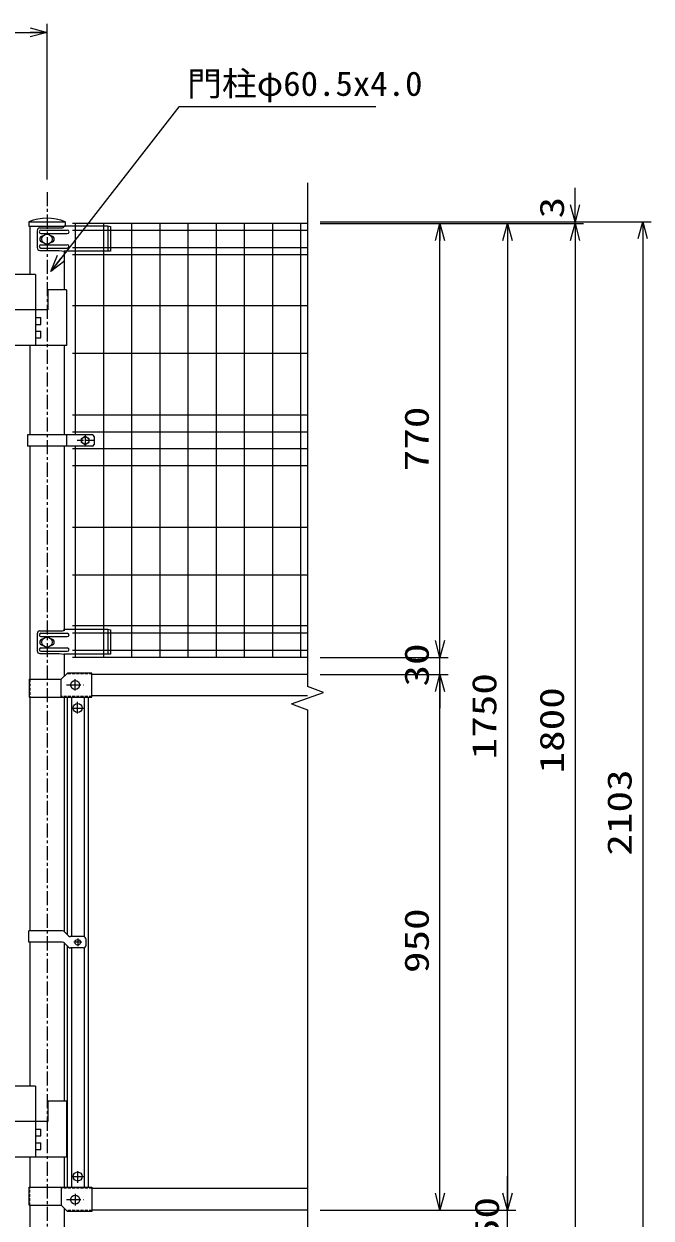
# Model space of a CAD drawing. Units: millimetres at full size. Extents: x -4455 to 4455, y -3150 to 3150.
# Drawn here: x -1918 to -805, y -644 to 1474 of the extents above; entities that cross this region are included whole.
import ezdxf
from ezdxf.enums import TextEntityAlignment as Align

# ---------------------------------------------------------------- set-up
doc = ezdxf.new("R2010")
doc.units = ezdxf.units.MM
doc.header["$LTSCALE"] = 20
for name, pattern in [('USER1', [2, 1.25, -0.25, 0.25, -0.25]), ('USER2', [1.125, 0.75, -0.125, 0.125, -0.125]), ('USER3', [4, 2.5, -0.5, 0.5, -0.5]), ('USER4', [0.375, 0.25, -0.125])]:
    doc.linetypes.add(name, pattern=pattern)
for name, color, linetype, lineweight in [('0-0_1', 7, 'Continuous', 18), ('0-2_PANERU', 3, 'Continuous', 18), ('0-3_0', 7, 'Continuous', 18), ('0-4_CENTER', 1, 'USER3', 18), ('0-7_継手', 7, 'Continuous', 18), ('0-8_EXTCNT-L', 4, 'Continuous', 18)]:
    doc.layers.add(name, color=color, linetype=linetype, lineweight=lineweight)
doc.styles.add('ＭＳ ゴシック', font='')
doc.styles.get('ＭＳ ゴシック').set_extended_font_data('MS Gothic')

# ---------------------------------------------------------------- blocks, each defined once
blk = doc.blocks.new('_Open30')
at = {"layer": '0-3_0', "color": 2}
blk.add_line((0, 0), (-20, 0), dxfattribs=at)
blk.add_lwpolyline([(-20, 5.36), (0, 0), (-20, -5.36)], dxfattribs=at)

msp = doc.modelspace()

# ---------------------------------------------------------------- linework, layer by layer
at = {"layer": '0-0_1'}
for p, q in [((-1909.33, 1123), (-1844.83, 1123)), ((-1909.33, 1123), (-1909.33, 1115)), ((-1844.83, 1123), (-1844.83, 1115)), ((-1909.33, 1115), (-1844.83, 1115)), ((-1907.33, 1115), (-1907.33, 1029.5)), ((-1846.83, 1070.99), (-1846.83, 1002.5)), ((-1897.58, 1029.5), (-1981.58, 1029.5)), ((-1897.58, 1029.5), (-1897.58, 903.5)), ((-1875.58, 1002.5), (-1875.58, 966.5)), ((-1842.58, 1002.5), (-1875.58, 1002.5)), ((-1842.58, 1002.5), (-1842.58, 903.5)), ((-1875.58, 966.5), (-1958.58, 966.5)), ((-1897.58, 953), (-1888.08, 953)), ((-1897.58, 941), (-1888.08, 941)), ((-1888.08, 941), (-1888.08, 953)), ((-1897.58, 929), (-1888.08, 929)), ((-1897.58, 917), (-1888.08, 917)), ((-1888.08, 917), (-1888.08, 929)), ((-1842.58, 903.5), (-1936.58, 903.5)), ((-1907.33, 903.5), (-1907.33, 745.02)), ((-1846.83, 903.5), (-1846.83, 745.02)), ((-1907.33, 725.02), (-1907.33, 311.5)), ((-1846.83, 725.02), (-1846.83, 397.17)), ((-1846.83, 357.17), (-1846.83, 316.6)), ((-1851.94, 311.5), (-1840.94, 322.5)), ((-1414.73, 320), (-1797.33, 320)), ((-1907.33, 279.5), (-1907.33, -135)), ((-1846.83, 279.5), (-1846.83, -135.66)), ((-1841.33, 279.5), (-1841.33, -140.91)), ((-1803.33, -589.5), (-1803.33, 279.5)), ((-1414.73, 282), (-1797.33, 282)), ((-1849.31, -135), (-1909.18, -135)), ((-1909.18, -155), (-1909.18, -135)), ((-1845.78, -136.47), (-1838.71, -143.54)), ((-1812.58, -145), (-1835.17, -145)), ((-1849.31, -155), (-1909.18, -155)), ((-1907.33, -155), (-1907.33, -410.03)), ((-1846.83, -155.66), (-1846.83, -437.03)), ((-1845.78, -156.47), (-1838.71, -163.54)), ((-1841.33, -160.91), (-1841.33, -589.5)), ((-1812.58, -165), (-1835.17, -165)), ((-1807.58, -160), (-1807.58, -150)), ((-1897.58, -410.03), (-1981.58, -410.03)), ((-1897.58, -410.03), (-1897.58, -536.03)), ((-1842.58, -437.03), (-1875.58, -437.03)), ((-1875.58, -437.03), (-1875.58, -473.03)), ((-1842.58, -437.03), (-1842.58, -536.03)), ((-1875.58, -473.03), (-1958.58, -473.03)), ((-1897.58, -486.53), (-1888.08, -486.53)), ((-1888.08, -498.53), (-1888.08, -486.53)), ((-1897.58, -498.53), (-1888.08, -498.53)), ((-1897.58, -510.53), (-1888.08, -510.53)), ((-1897.58, -522.53), (-1888.08, -522.53)), ((-1888.08, -522.53), (-1888.08, -510.53)), ((-1842.58, -536.03), (-1936.58, -536.03)), ((-1907.33, -536.03), (-1907.33, -589.5)), ((-1846.83, -536.03), (-1846.83, -589.5)), ((-1414.73, -592), (-1797.33, -592)), ((-1907.33, -621.5), (-1907.33, -980)), ((-1851.94, -621.5), (-1840.94, -632.5)), ((-1846.83, -626.6), (-1846.83, -980)), ((-1414.73, -630), (-1797.33, -630))]:
    msp.add_line(p, q, dxfattribs=at)
at = {"layer": '0-0_1', "color": 2}
for p, q in [((-1833.33, 279.5), (-1833.33, -145)), ((-1811.33, 279.5), (-1811.33, -145.16)), ((-1833.33, -165), (-1833.33, -589.5)), ((-1811.33, -164.84), (-1811.33, -589.5))]:
    msp.add_line(p, q, dxfattribs=at)
at = {"layer": '0-0_1', "color": 3, "linetype": 'USER1'}
for p, q in [((-1831.68, 260.45), (-1811.96, 260.45)), ((-1822.79, 251.06), (-1822.79, 271.41)), ((-1822.58, -148.01), (-1822.58, -161.65)), ((-1815.37, -155), (-1829.49, -155)), ((-1831.68, -570.44), (-1811.96, -570.44)), ((-1822.79, -561.06), (-1822.79, -581.41))]:
    msp.add_line(p, q, dxfattribs=at)
at = {"layer": '0-0_1', "color": 4}
msp.add_line((-1442.92, 267.74), (-1414.73, 257.48), dxfattribs=at)
msp.add_lwpolyline([(-1442.92, 267.74), (-1386.54, 288.26), (-1414.73, 298.52)], dxfattribs=at)
at = {"layer": '0-0_1'}
for centre, radius in [((-1822.79, 260.45), 8), ((-1822.58, -155), 5), ((-1822.79, -570.44), 8)]:
    msp.add_circle(centre, radius, dxfattribs=at)
for centre, radius, start, end in [((-1877.08, 1044.94), 84.46, 67.55112, 112.44889), ((-1849.31, -140), 5, 45, 90), ((-1835.17, -140), 5, 225, 270), ((-1812.58, -150), 5, 0, 90), ((-1849.31, -160), 5, 45, 90), ((-1835.17, -160), 5, 225, 270), ((-1812.58, -160), 5, 270, 0)]:
    msp.add_arc(centre, radius, start, end, dxfattribs=at)
at = {"layer": '0-2_PANERU'}
for p, q in [((-1414.73, 1120), (-1832.08, 1120)), ((-1414.73, 1107.25), (-1832.08, 1107.25)), ((-1827.08, 1120), (-1827.08, 745.02)), ((-1777.08, 1120), (-1777.08, 350)), ((-1727.08, 1120), (-1727.08, 350)), ((-1677.08, 1120), (-1677.08, 350)), ((-1627.08, 1120), (-1627.08, 350)), ((-1577.08, 1120), (-1577.08, 350)), ((-1527.08, 1120), (-1527.08, 350)), ((-1477.08, 1120), (-1477.08, 350)), ((-1427.08, 1120), (-1427.08, 350)), ((-1414.73, 1077), (-1832.08, 1077)), ((-1414.73, 1064), (-1832.08, 1064)), ((-1414.73, 974), (-1832.08, 974)), ((-1414.73, 889.5), (-1832.08, 889.5)), ((-1414.73, 780), (-1832.08, 780)), ((-1414.73, 750), (-1832.08, 750)), ((-1827.08, 725.02), (-1827.08, 350)), ((-1414.73, 720), (-1832.08, 720)), ((-1414.73, 690), (-1832.08, 690)), ((-1414.73, 580.5), (-1832.08, 580.5)), ((-1414.73, 496), (-1832.08, 496)), ((-1414.73, 406), (-1832.08, 406)), ((-1414.73, 393), (-1832.08, 393)), ((-1414.73, 362.75), (-1832.08, 362.75)), ((-1414.73, 350), (-1832.08, 350))]:
    msp.add_line(p, q, dxfattribs=at)
at = {"layer": '0-2_PANERU', "color": 1}
for p, q in [((-1377.77, 1120), (-1164.73, 1120)), ((-1392.23, 350), (-1164.73, 350)), ((-1392.23, 350), (-1164.73, 350)), ((-1392.23, 320), (-1164.73, 320)), ((-1392.23, 320), (-1164.73, 320)), ((-1392.23, -630), (-1164.73, -630))]:
    msp.add_line(p, q, dxfattribs=at)
at = {"layer": '0-2_PANERU', "color": 2}
for p, q in [((-1179.73, 350), (-1179.73, 1120)), ((-1179.73, 380), (-1179.73, 410)), ((-1179.73, 320), (-1179.73, 350)), ((-1179.73, -630), (-1179.73, 320)), ((-1179.73, 290), (-1179.73, 260))]:
    msp.add_line(p, q, dxfattribs=at)
at = {"layer": '0-3_0', "color": 1}
for p, q in [((-1392.23, 1123), (-804.73, 1123)), ((-1392.23, 1120), (-924.73, 1120)), ((-1357.77, 1120), (-1044.73, 1120)), ((-1392.23, -630), (-1044.73, -630)), ((-1392.23, -630), (-1044.73, -630))]:
    msp.add_line(p, q, dxfattribs=at)
at = {"layer": '0-3_0', "color": 2}
for p, q in [((-819.73, 1123), (-819.73, -980)), ((-1059.73, 1120), (-1059.73, -630)), ((-939.73, 1120), (-939.73, -680)), ((-1059.73, -600), (-1059.73, -570)), ((-1059.73, -680), (-1059.73, -630))]:
    msp.add_line(p, q, dxfattribs=at)
at = {"layer": '0-3_0'}
msp.add_lwpolyline([(-1293.51, 1326.63), (-1643.37, 1326.63), (-1869.22, 1036.48)], dxfattribs=at)
at = {"layer": '0-4_CENTER', "color": 2, "linetype": 'USER1'}
msp.add_line((-1877.08, 1175.7), (-1877.08, -1053.99), dxfattribs=at)
at = {"layer": '0-7_継手', "color": 2}
for p, q in [((-939.73, 1153), (-939.73, 1183)), ((-939.73, 1120), (-939.73, 1123)), ((-939.73, 1090), (-939.73, 1060))]:
    msp.add_line(p, q, dxfattribs=at)
at = {"layer": '0-7_継手', "color": 1}
for p, q in [((-1392.23, 1123), (-924.73, 1123)), ((-1392.23, 1120), (-924.73, 1120))]:
    msp.add_line(p, q, dxfattribs=at)
at = {"layer": '0-7_継手'}
for p, q in [((-1894.6, 1107.13), (-1894.6, 1077.13)), ((-1889.6, 1112.13), (-1849.66, 1112.13)), ((-1887.85, 1108.13), (-1841.01, 1108.13)), ((-1887.85, 1102.13), (-1841.01, 1102.13)), ((-1846.47, 1115.47), (-1769.08, 1115.47)), ((-1769.08, 1115.47), (-1764.08, 1114.35)), ((-1769.08, 1115.47), (-1769.08, 1070.94)), ((-1764.08, 1114.35), (-1764.08, 1070.94)), ((-1887.85, 1082.13), (-1841.01, 1082.13)), ((-1884.89, 1087.1), (-1884.6, 1087.1)), ((-1889.6, 1072.13), (-1855.33, 1072.13)), ((-1887.85, 1076.13), (-1841.01, 1076.13)), ((-1855.33, 1072.13), (-1846.47, 1070.94)), ((-1764.08, 1070.94), (-1846.47, 1070.94)), ((-1911.73, 745.02), (-1911.73, 725.02)), ((-1796.58, 745.02), (-1911.73, 745.02)), ((-1842.44, 745.02), (-1842.44, 725.02)), ((-1815.58, 738.77), (-1809.08, 742.52)), ((-1809.08, 742.52), (-1802.58, 738.77)), ((-1793.58, 742.02), (-1793.58, 728.02)), ((-1796.58, 725.02), (-1911.73, 725.02)), ((-1815.58, 731.26), (-1815.58, 738.77)), ((-1809.08, 727.51), (-1815.58, 731.26)), ((-1802.58, 731.26), (-1809.08, 727.51)), ((-1802.58, 738.77), (-1802.58, 731.26)), ((-1894.6, 392.17), (-1894.6, 362.17)), ((-1889.6, 397.17), (-1849.66, 397.17)), ((-1887.85, 393.17), (-1841.01, 393.17)), ((-1887.85, 387.17), (-1841.01, 387.17)), ((-1846.47, 400.51), (-1769.08, 400.51)), ((-1769.08, 400.51), (-1764.08, 399.4)), ((-1769.08, 400.51), (-1769.08, 355.98)), ((-1764.08, 399.4), (-1764.08, 355.98)), ((-1887.85, 367.17), (-1841.01, 367.17)), ((-1887.85, 361.17), (-1841.01, 361.17)), ((-1884.89, 372.14), (-1884.6, 372.14)), ((-1889.6, 357.17), (-1855.33, 357.17)), ((-1855.33, 357.17), (-1846.47, 355.98)), ((-1764.08, 355.98), (-1846.47, 355.98)), ((-1908.93, 311.5), (-1908.93, 279.5)), ((-1908.93, 311.5), (-1851.94, 311.5)), ((-1908.93, 279.5), (-1797.33, 279.5)), ((-1908.93, -589.5), (-1797.33, -589.5)), ((-1908.93, -621.5), (-1908.93, -589.5)), ((-1908.93, -621.5), (-1851.94, -621.5))]:
    msp.add_line(p, q, dxfattribs=at)
at = {"layer": '0-7_継手', "color": 2, "linetype": 'USER2'}
for p, q in [((-1809.08, 744.4), (-1809.08, 724.05)), ((-1794.84, 735.02), (-1823.32, 735.02))]:
    msp.add_line(p, q, dxfattribs=at)
at = {"layer": '0-7_継手', "color": 2, "linetype": 'USER4'}
for p, q in [((-1797.33, 320.9), (-1842.54, 320.9)), ((-1907.33, 311.5), (-1907.33, 279.5)), ((-1797.33, 281.1), (-1851.94, 281.1)), ((-1907.33, -621.5), (-1907.33, -589.5)), ((-1797.33, -591.1), (-1851.94, -591.1)), ((-1797.33, -630.9), (-1842.54, -630.9))]:
    msp.add_line(p, q, dxfattribs=at)
at = {"layer": '0-7_継手', "color": 4}
for p, q in [((-1851.94, 279.5), (-1851.94, 311.5)), ((-1851.94, -589.5), (-1851.94, -621.5))]:
    msp.add_line(p, q, dxfattribs=at)
at = {"layer": '0-7_継手', "color": 1, "linetype": 'USER1'}
for p, q in [((-1842.18, 301.5), (-1811.99, 301.5)), ((-1827.08, 291.33), (-1827.08, 311.67)), ((-1842.18, -611.5), (-1811.99, -611.5)), ((-1827.08, -601.33), (-1827.08, -621.67))]:
    msp.add_line(p, q, dxfattribs=at)
at = {"layer": '0-7_継手'}
for points in [[(-1797.33, 279.5), (-1797.33, 322.5), (-1840.94, 322.5)], [(-1797.33, -589.5), (-1797.33, -632.5), (-1840.94, -632.5)]]:
    msp.add_lwpolyline(points, dxfattribs=at)
for centre, radius in [((-1877.08, 1092.13), 9.04), ((-1809.08, 735.02), 6.5), ((-1877.08, 377.17), 9.04), ((-1827.08, 301.5), 8), ((-1827.08, -611.5), 8)]:
    msp.add_circle(centre, radius, dxfattribs=at)
for centre, radius, start, end in [((-1889.6, 1107.13), 5, 90, 180), ((-1887.85, 1105.13), 3, 90, 270), ((-1849.82, 1115.47), 3.35, 272.74938, 0), ((-1841.01, 1105.13), 3, 269.99999, 89.99999), ((-1887.85, 1079.13), 3, 90, 270), ((-1884.89, 1092.13), 5.02, 90, 270), ((-1869.28, 1092.13), 5.02, 269.99995, 89.99995), ((-1841.01, 1079.13), 3, 270.00001, 90.00001), ((-1889.6, 1077.13), 5, 180, 270), ((-1796.58, 742.02), 3, 0, 90), ((-1796.58, 728.02), 3, 270, 0), ((-1889.6, 392.17), 5, 90, 180), ((-1887.85, 390.17), 3, 90, 270), ((-1884.89, 377.17), 5.02, 90, 270), ((-1869.28, 377.17), 5.02, 269.99995, 89.99995), ((-1849.82, 400.51), 3.35, 272.74938, 0), ((-1841.01, 390.17), 3, 269.99999, 89.99999), ((-1889.6, 362.17), 5, 180, 270), ((-1887.85, 364.17), 3, 90, 270), ((-1841.01, 364.17), 3, 270.00001, 90.00001)]:
    msp.add_arc(centre, radius, start, end, dxfattribs=at)
at = {"layer": '0-8_EXTCNT-L', "color": 1}
msp.add_line((-1877.08, 1198.2), (-1877.08, 1473.92), dxfattribs=at)
at = {"layer": '0-8_EXTCNT-L', "color": 2}
msp.add_line((-2912.08, 1458.92), (-1877.08, 1458.92), dxfattribs=at)
at = {"layer": '0-8_EXTCNT-L'}
for p, q in [((-1414.73, 1192.28), (-1414.73, 298.52)), ((-1414.73, 257.48), (-1414.73, -1027.71))]:
    msp.add_line(p, q, dxfattribs=at)

# ---------------------------------------------------------------- block references
at = {"layer": '0-2_PANERU', "xscale": 1.5, "yscale": 1.5}
for p, rotation in [((-1179.73, 1120), 90), ((-1179.73, 350), 270), ((-1179.73, 350), 270), ((-1179.73, 320), 90), ((-1179.73, 320), 90), ((-1179.73, -630), 270)]:
    msp.add_blockref('_Open30', p, dxfattribs=dict(at, rotation=rotation))
at = {"layer": '0-3_0', "xscale": 1.5, "yscale": 1.5}
for p, rotation in [((-819.73, 1123), 90), ((-1059.73, 1120), 90), ((-939.73, 1120), 90), ((-1870.46, 1034.91), 231.8577), ((-1059.73, -630), 270), ((-1059.73, -630), 270)]:
    msp.add_blockref('_Open30', p, dxfattribs=dict(at, rotation=rotation))
at = {"layer": '0-7_継手', "xscale": 1.5, "yscale": 1.5}
for p, rotation in [((-939.73, 1123), 270), ((-939.73, 1120), 90)]:
    msp.add_blockref('_Open30', p, dxfattribs=dict(at, rotation=rotation))
at = {"layer": '0-8_EXTCNT-L', "xscale": 1.5, "yscale": 1.5}
msp.add_blockref('_Open30', (-1877.08, 1458.92), dxfattribs=at)

# ---------------------------------------------------------------- texts
at = {"layer": '0-2_PANERU', "style": 'ＭＳ ゴシック', "width": 1.3}
for s, p in [('770', (-1186.41, 680.36)), ('30', (-1186.41, 298.57)), ('950', (-1186.41, -209.64))]:
    msp.add_text(s, height=43.26, rotation=90, dxfattribs=at).set_placement(p, align=Align.BOTTOM_LEFT)
at = {"layer": '0-3_0', "color": 3, "style": 'ＭＳ ゴシック', "width": 1.05}
msp.add_text('門柱φ60.5x4.0', height=43.26, dxfattribs=at).set_placement((-1628.66, 1333.3), align=Align.BOTTOM_LEFT)
at = {"layer": '0-3_0', "color": 3, "style": 'ＭＳ ゴシック', "width": 1.3}
for s, p in [('1750', (-1066.41, 169.41)), ('1800', (-946.41, 144.41)), ('2103', (-826.41, -1.36)), ('50', (-1061.81, -683.25))]:
    msp.add_text(s, height=43.26, rotation=90, dxfattribs=at).set_placement(p, align=Align.BOTTOM_LEFT)
at = {"layer": '0-7_継手', "color": 3, "style": 'ＭＳ ゴシック', "width": 1.3}
msp.add_text('3', height=43.26, rotation=90, dxfattribs=at).set_placement((-946.41, 1128.92), align=Align.BOTTOM_LEFT)

doc.saveas('drawing.dxf')
